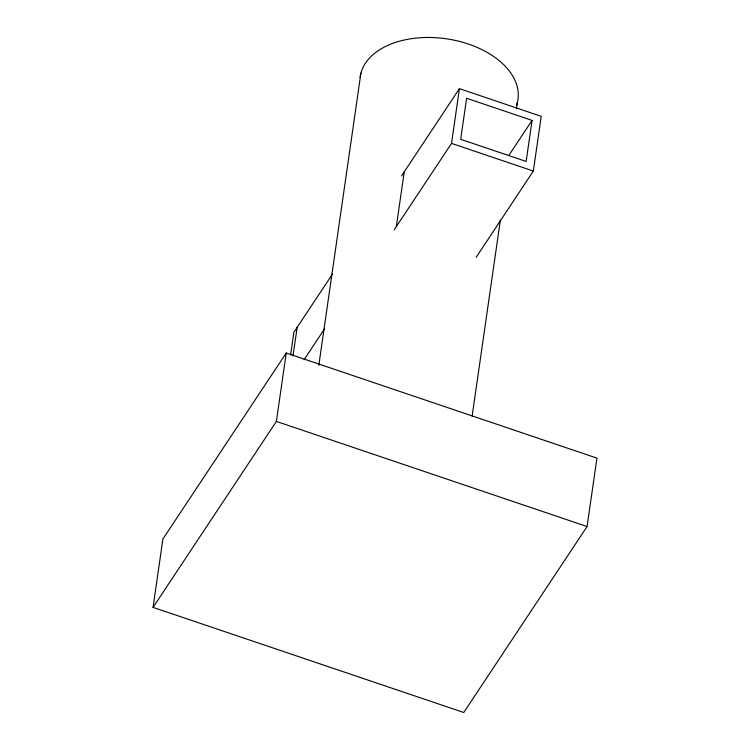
<?xml version="1.0" encoding="UTF-8"?>
<svg xmlns="http://www.w3.org/2000/svg" width="750" height="750" viewBox="0 0 750 750"><rect width="100%" height="100%" fill="white"/><g stroke="black" fill="none" stroke-linecap="round" stroke-linejoin="round"><path stroke-width="1.12" d="M153.066 607.378L162.919 538.969L286.238 353.006L596.934 458.128L587.081 526.538L463.762 712.5L153.066 607.378L276.384 421.416L286.238 353.006M290.606 355.069L293.888 332.269L332.438 274.134M293.025 355.875L297.141 327.366M318.806 365.353L360.909 73.163M396.337 226.622L404.222 171.891M394.172 229.884L451.528 143.381L459.422 88.65L541.219 116.334L533.334 171.056L476.175 257.259M472.134 416.072L500.372 220.116M516.413 108.806L517.247 103.012M532.059 120.403L526.144 161.447L460.697 139.312L466.613 98.259L532.059 120.403L508.941 155.269M401.512 175.969L459.422 88.65M304.012 359.841L324.553 328.866M451.528 143.381L533.334 171.056M276.384 421.416L587.081 526.538M360.094 77.419A79.706 49.837 8.2 0 1 450.197 39.403A79.706 49.837 8.2 0 1 516.619 105.094"/></g></svg>
